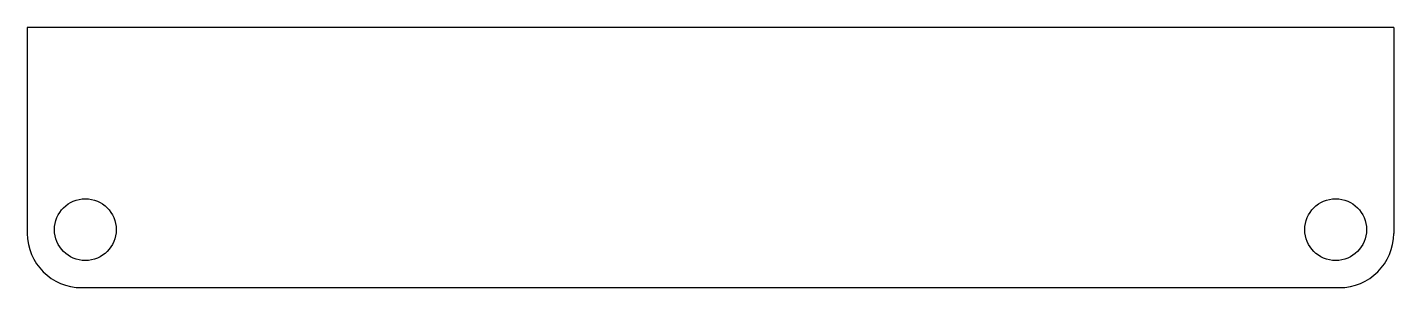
# Model space of a CAD drawing. Header units: millimetres. Extents: x -63 to 63, y -43 to -19.
import ezdxf

# ---------------------------------------------------------------- set-up
doc = ezdxf.new("R2010")
doc.units = ezdxf.units.MM
doc.layers.add('VISIBLE', color=7, linetype='CONTINUOUS')

msp = doc.modelspace()

# ---------------------------------------------------------------- linework, layer by layer
at = {"layer": 'VISIBLE', "color": 1, "linetype": 'CONTINUOUS', "lineweight": -3}
for p, q in [((63, -19.05), (-63, -19.05)), ((-63, -19.05), (-63, -38.05)), ((63, -19.05), (63, -38.05)), ((-58, -43.05), (58, -43.05))]:
    msp.add_line(p, q, dxfattribs=at)
at = {"layer": 'VISIBLE', "color": 1}
for centre in [(-57.65, -37.7), (57.65, -37.7)]:
    msp.add_circle(centre, 2.85, dxfattribs=at)
for centre, start, end in [((-58, -38.05), 180, 270), ((58, -38.05), 270, 0)]:
    msp.add_arc(centre, 5, start, end, dxfattribs=at)

doc.saveas('drawing.dxf')
